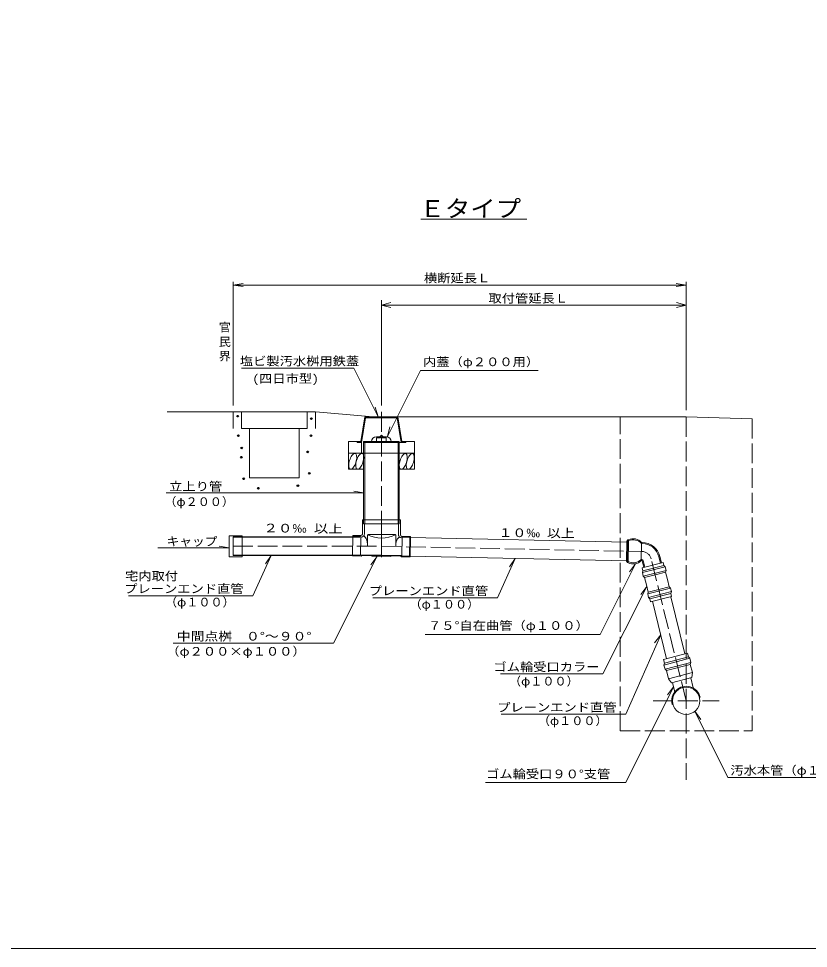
# Model space of a CAD drawing. Units: millimetres on the paper. Extents: x -390 to 406, y -282 to 282.
# Drawn here: x -150.8 to 88.9, y -282 to 0 of the extents above; entities that cross this region are included whole.
import ezdxf
from ezdxf.enums import TextEntityAlignment as Align

# ---------------------------------------------------------------- set-up
doc = ezdxf.new("R2010")
doc.units = ezdxf.units.MM
doc.header["$PDMODE"] = 32
doc.header["$PDSIZE"] = 0.5
doc.linetypes.add('DASHED', pattern=[7.5, 6, -1.5])
for name, color, linetype, lineweight in [('0-1__0-1_レイヤ1', 7, 'Continuous', 18), ('0-2__0-2_レイヤ2', 7, 'Continuous', 18), ('0-3__0-3_レイヤ3', 7, 'Continuous', 18), ('0-4__0-4_レイヤ4', 7, 'Continuous', 18), ('1-C__1-F__1-0_', 7, 'Continuous', 18), ('1-D__0-0_', 7, 'Continuous', 18)]:
    doc.layers.add(name, color=color, linetype=linetype, lineweight=lineweight)
for name, color, linetype in [('0-7__0-8_レイヤ53', 7, 'Continuous'), ('0-9__0-A_レイヤ66', 7, 'Continuous'), ('0-A__0-B_レイヤ67', 7, 'Continuous'), ('0-B__0-C_レイヤ72', 7, 'Continuous'), ('1-1__1-3_レイヤ119', 7, 'Continuous'), ('1-3__1-5_レイヤ129', 7, 'Continuous'), ('1-5__1-7_レイヤ186', 7, 'Continuous'), ('1-6__1-8_レイヤ190', 7, 'Continuous'), ('1-8__1-B_レイヤ200', 7, 'Continuous'), ('1-A__1-D_レイヤ247', 7, 'Continuous')]:
    doc.layers.add(name, color=color, linetype=linetype)
doc.styles.add('ＭＳ ゴシック', font='')
doc.styles.get('ＭＳ ゴシック').set_extended_font_data('MS Gothic')

msp = doc.modelspace()

# ---------------------------------------------------------------- linework, layer by layer
at = {"layer": '0-1__0-1_レイヤ1'}
for p, q in [((48.837, -80.301), (51.837, -80.801)), ((48.837, -81.301), (51.837, -80.801)), ((-50.663, -136.692), (-46.063, -136.692)), ((-35.263, -136.692), (-30.663, -136.692)), ((-86.913, -160.523), (-108.546, -160.523)), ((-75.849, -165.391), (-74.162, -162.86)), ((-42.062, -163.216), (-43.851, -165.675)), ((-1.739, -166.316), (-0.053, -163.785))]:
    msp.add_line(p, q, dxfattribs=at)
at = {"layer": '0-1__0-1_レイヤ1', "linetype": 'DASHED'}
for p, q in [((31.837, -216.023), (31.837, -120.801)), ((71.837, -121.347), (71.837, -216.023)), ((31.837, -216.023), (71.837, -216.023))]:
    msp.add_line(p, q, dxfattribs=at)
at = {"layer": '0-1__0-1_レイヤ1'}
for points in [[(-108.546, -160.523), (-86.913, -160.523), (-89.913, -160.023)], [(-42.062, -163.216), (-55.16, -189.41), (-103.883, -189.41)]]:
    msp.add_lwpolyline(points, dxfattribs=at)
at = {"layer": '0-2__0-2_レイヤ2'}
msp.add_lwpolyline([(-390.5, -282), (405.5, -282), (405.5, 282)], dxfattribs=at)
at = {"layer": '0-3__0-3_レイヤ3'}
for p, q in [((-28.663, -60.801), (3.457, -60.801)), ((-85.663, -117.301), (-85.663, -79.801)), ((-82.663, -80.301), (-85.663, -80.801)), ((-85.663, -80.801), (51.837, -80.801)), ((-82.663, -81.301), (-85.663, -80.801)), ((51.837, -118.801), (51.837, -79.801)), ((-49.051, -105.997), (-83.073, -105.997)), ((-41.649, -120.801), (-49.051, -105.997)), ((-38.842, -126.709), (-28.842, -106.709)), ((-28.842, -106.709), (6.929, -106.709)), ((-41.649, -120.801), (-42.543, -117.895)), ((-63.163, -119.301), (-85.663, -119.301)), ((-85.663, -119.301), (-85.663, -124.301)), ((-83.163, -119.301), (-85.663, -119.301)), ((-83.163, -124.301), (-83.163, -119.301)), ((-63.163, -119.301), (-63.163, -124.301)), ((-60.663, -119.301), (-63.163, -119.301)), ((-43.163, -120.801), (-60.663, -119.301)), ((-60.663, -119.301), (-60.663, -124.301)), ((-45.663, -120.801), (-46.913, -128.301)), ((-45.447, -121.056), (-46.697, -128.556)), ((-45.663, -120.801), (-35.663, -120.801)), ((-45.447, -121.056), (-35.879, -121.056)), ((51.837, -120.801), (-43.163, -120.801)), ((-35.879, -121.056), (-34.629, -128.556)), ((-35.663, -120.801), (-34.413, -128.301)), ((71.837, -121.347), (51.837, -120.801)), ((-38.097, -123.771), (-38.842, -126.709)), ((-80.663, -124.301), (-83.163, -124.301)), ((-80.663, -139.301), (-80.663, -124.301)), ((-65.663, -124.301), (-80.663, -124.301)), ((-65.663, -124.301), (-65.663, -139.301)), ((-63.163, -124.301), (-65.663, -124.301)), ((-42.163, -126.801), (-41.163, -126.801)), ((-41.163, -126.801), (-40.663, -126.301)), ((-41.039, -127.101), (-40.663, -126.726)), ((-40.663, -126.301), (-40.163, -126.801)), ((-40.663, -126.726), (-40.287, -127.101)), ((-40.163, -126.801), (-39.163, -126.801)), ((-50.663, -136.692), (-50.663, -128.301)), ((-50.663, -128.301), (-46.913, -128.301)), ((-48.063, -128.301), (-48.063, -128.556)), ((-48.063, -128.556), (-46.697, -128.556)), ((-46.697, -128.556), (-46.697, -131.801)), ((-46.063, -128.301), (-46.063, -153.238)), ((-46.063, -128.301), (-35.263, -128.301)), ((-46.063, -128.556), (-35.263, -128.556)), ((-45.738, -128.556), (-45.738, -153.238)), ((-42.163, -127.101), (-42.163, -128.301)), ((-42.163, -127.101), (-41.039, -127.101)), ((-40.287, -127.101), (-39.163, -127.101)), ((-39.179, -127.101), (-39.179, -128.301)), ((-35.588, -128.556), (-35.588, -153.238)), ((-35.263, -128.301), (-35.263, -153.238)), ((-35.263, -128.556), (-33.263, -128.556)), ((-34.413, -128.301), (-30.663, -128.301)), ((-33.263, -128.301), (-33.263, -128.556)), ((-30.663, -128.301), (-30.663, -136.692)), ((-45.663, -131.801), (-50.663, -131.801)), ((-35.663, -131.801), (-45.663, -131.801)), ((-30.663, -131.801), (-35.663, -131.801)), ((-65.663, -139.301), (-80.663, -139.301)), ((-46.063, -143.826), (-49.063, -143.326)), ((-46.063, -143.826), (-105.973, -143.826)), ((-35.263, -153.238), (-46.063, -153.238)), ((-45.817, -156.351), (-45.817, -153.238)), ((-35.511, -156.048), (-35.511, -153.238)), ((-86.913, -163.235), (-86.913, -156.861)), ((-82.913, -156.861), (-86.913, -156.861)), ((-47.163, -157.16), (-85.663, -157.16)), ((-85.663, -157.16), (-85.663, -162.86)), ((-47.163, -157.31), (-85.663, -157.31)), ((-82.913, -163.235), (-82.913, -156.861)), ((-49.463, -162.977), (-49.36, -156.778)), ((-49.314, -157.01), (-49.363, -156.959)), ((-49.36, -156.778), (-46.921, -156.819)), ((-46.939, -157.087), (-49.314, -157.01)), ((-46.866, -157.164), (-46.958, -162.675)), ((-46.68, -157.248), (-46.843, -157.245)), ((-46.039, -156.881), (-45.436, -157.509)), ((-45.591, -157.369), (-45.512, -157.429)), ((-45.436, -157.509), (-45.362, -157.607)), ((-45.362, -157.607), (-45.293, -157.724)), ((-45.293, -157.724), (-45.227, -157.857)), ((-45.227, -157.857), (-45.166, -158.007)), ((-44.886, -156.679), (-44.886, -159.952)), ((-36.579, -156.426), (-44.636, -156.433)), ((-36.331, -156.806), (-36.329, -156.681)), ((-36.329, -160.095), (-36.331, -156.806)), ((-35.921, -158.018), (-35.851, -157.886)), ((-35.851, -157.886), (-35.778, -157.771)), ((-35.778, -157.771), (-35.701, -157.674)), ((-35.701, -157.674), (-35.202, -157.183)), ((-35.622, -157.597), (-35.541, -157.538)), ((-35.541, -157.538), (-35.538, -157.536)), ((-35.519, -156.547), (-35.511, -156.048)), ((-34.46, -162.883), (-34.368, -157.372)), ((-34.432, -157.027), (-31.863, -157.069)), ((-34.293, -157.298), (-31.916, -157.299)), ((-32.057, -157.095), (-32.181, -163.294)), ((-31.863, -157.069), (-31.966, -163.268)), ((-31.867, -157.344), (33.823, -158.778)), ((-45.166, -158.007), (-45.109, -158.172)), ((-45.109, -158.172), (-45.059, -158.351)), ((-45.059, -158.351), (-45.014, -158.542)), ((-45.014, -158.542), (-44.976, -158.744)), ((-44.976, -158.744), (-44.944, -158.955)), ((-44.944, -158.955), (-44.919, -159.174)), ((-36.271, -159.327), (-36.239, -159.109)), ((-36.239, -159.109), (-36.2, -158.898)), ((-36.2, -158.898), (-36.156, -158.697)), ((-36.156, -158.697), (-36.105, -158.507)), ((-36.105, -158.507), (-36.049, -158.33)), ((-36.049, -158.33), (-35.987, -158.166)), ((-35.987, -158.166), (-35.921, -158.018)), ((-82.913, -163.235), (-86.913, -163.235)), ((-47.163, -162.71), (-85.663, -162.71)), ((-47.163, -162.86), (-85.663, -162.86)), ((-74.162, -162.86), (-79.632, -175.024)), ((-46.839, -163.021), (-49.463, -162.977)), ((-49.409, -162.747), (-49.46, -162.797)), ((-47.033, -162.749), (-49.409, -162.747)), ((-46.932, -162.594), (-34.483, -162.802)), ((-46.59, -162.825), (-46.735, -162.823)), ((-43.636, -162.874), (-46.585, -162.825)), ((-43.589, -163.075), (-43.587, -162.925)), ((-37.84, -163.171), (-43.589, -163.075)), ((-43.387, -162.928), (-43.389, -163.078)), ((-38.087, -162.967), (-43.336, -162.879)), ((-38.037, -163.017), (-38.04, -163.167)), ((-37.837, -163.021), (-37.84, -163.171)), ((-34.687, -163.023), (-37.787, -162.972)), ((-31.966, -163.268), (-34.59, -163.225)), ((-32.012, -163.037), (-34.387, -162.959)), ((-31.963, -163.088), (-32.012, -163.037)), ((-31.962, -163.043), (33.723, -164.477)), ((-0.053, -163.785), (-5.403, -175.683)), ((36.45, -165.317), (25.722, -186.773)), ((36.45, -165.317), (34.661, -167.777)), ((39.885, -172.204), (26.54, -198.747)), ((39.885, -172.204), (38.096, -174.663)), ((-79.632, -175.024), (-117.461, -175.024)), ((-5.403, -175.683), (-43.233, -175.683)), ((41.604, -176.73), (45.903, -194.146)), ((47.138, -175.351), (51.421, -192.71)), ((25.722, -186.773), (-27.421, -186.773)), ((44.11, -186.881), (33.551, -211)), ((44.11, -186.881), (42.193, -189.275)), ((26.54, -198.747), (-4.535, -198.747)), ((53.211, -199.964), (53.941, -202.927)), ((48.001, -202.643), (33.5, -231.644)), ((46.212, -205.103), (48.001, -202.643)), ((47.69, -201.384), (48.407, -204.292)), ((55.833, -205.872), (56.099, -205.804)), ((47.577, -207.996), (47.843, -207.928)), ((33.551, -211), (-4.279, -211)), ((56.266, -212.542), (54.477, -210.083)), ((33.5, -231.644), (-9.111, -231.644))]:
    msp.add_line(p, q, dxfattribs=at)
at = {"layer": '0-3__0-3_レイヤ3', "color": 1}
for p, q in [((-40.663, -117.297), (-40.663, -85.436)), ((-40.663, -86.891), (-37.765, -86.114)), ((-40.663, -86.891), (51.837, -86.891)), ((-40.663, -86.891), (-37.765, -87.667)), ((51.837, -86.891), (48.939, -86.114)), ((51.837, -86.891), (48.939, -87.667))]:
    msp.add_line(p, q, dxfattribs=at)
at = {"layer": '0-3__0-3_レイヤ3', "linetype": 'DASHED'}
for p, q in [((-40.663, -119.301), (-40.663, -160.023)), ((51.837, -120.801), (51.837, -230.867)), ((-85.663, -160.023), (-40.663, -160.023)), ((-40.663, -160.023), (38.419, -161.605)), ((51.837, -206.898), (41.236, -163.964)), ((41.837, -206.898), (61.837, -206.898))]:
    msp.add_line(p, q, dxfattribs=at)
at = {"layer": '0-3__0-3_レイヤ3'}
for points in [[(-85.663, -119.301), (-90.663, -119.301), (-105.663, -119.301)], [(-46.413, -156.327), (-46.413, -152.025), (-34.913, -152.023), (-34.913, -156.518)], [(54.477, -210.083), (64.497, -230.123), (106.008, -230.123)]]:
    msp.add_lwpolyline(points, dxfattribs=at)
msp.add_circle((51.837, -206.898), 4.125, dxfattribs=at)
for centre, radius, start, end in [((-42.163, -128.301), 1.5, 90, 179.99998), ((-39.163, -128.301), 1.5, 0, 90), ((-46.941, -157.162), 0.075, 359.04694, 88.13029), ((-46.913, -156.319), 0.5, 269.04694, 359.04694), ((-46.842, -157.22), 0.025, 179.04694, 269.04694), ((-46.733, -156.498), 0.75, 269.04694, 300.75022), ((-46.988, -156.068), 1.25, 300.75022, 327.34367), ((-46.567, -156.338), 0.75, 327.34367, 359.04694), ((-44.636, -156.683), 0.25, 90.04694, 179.04491), ((-40.61, -147.838), 9.717, 244.05324, 295.99513), ((-36.579, -156.676), 0.25, 359.04694, 90.04694), ((-34.769, -156.534), 0.75, 179.04694, 210.75022), ((-34.339, -156.279), 1.25, 210.75022, 237.34367), ((-34.609, -156.7), 0.75, 237.34367, 288.69517), ((-34.413, -156.527), 0.5, 179.04694, 269.04694), ((-47.033, -162.674), 0.075, 269.9636, 359.04694), ((-46.932, -162.619), 0.025, 89.04694, 179.04694), ((-46.837, -162.921), 0.1, 269.04694, 347.50999), ((-46.593, -162.975), 0.15, 89.04694, 167.50999), ((-43.637, -162.924), 0.05, 359.04694, 89.04694), ((-43.337, -162.929), 0.05, 89.04694, 179.04694), ((-38.087, -163.017), 0.05, 359.04694, 89.04694), ((-37.787, -163.022), 0.05, 89.04694, 179.04694), ((-34.834, -163.171), 0.15, 10.58391, 89.04696), ((-34.589, -163.125), 0.1, 190.5839, 269.04694), ((-34.484, -162.827), 0.025, 359.04694, 89.04694), ((-34.385, -162.884), 0.075, 179.04694, 268.13029), ((51.838, -206.9), 4.4, 14.4267, 194.4267)]:
    msp.add_arc(centre, radius, start, end, dxfattribs=at)
at = {"layer": '0-4__0-4_レイヤ4'}
for points in [[(-48.615, -131.909), (-48.792, -131.893), (-48.987, -131.95), (-49.193, -132.078), (-49.404, -132.274), (-49.614, -132.531), (-49.816, -132.842), (-50.005, -133.196), (-50.174, -133.584), (-50.319, -133.994), (-50.435, -134.412), (-50.518, -134.828), (-50.566, -135.226), (-50.578, -135.597), (-50.553, -135.928), (-50.492, -136.209), (-50.396, -136.432), (-50.269, -136.59), (-50.115, -136.679), (-49.938, -136.695), (-49.744, -136.637), (-49.538, -136.509), (-49.327, -136.314), (-49.116, -136.057), (-48.914, -135.746), (-48.725, -135.391), (-48.556, -135.003), (-48.411, -134.594), (-48.296, -134.175), (-48.212, -133.76), (-48.164, -133.361), (-48.152, -132.991), (-48.178, -132.66), (-48.239, -132.378), (-48.334, -132.155), (-48.461, -131.997)], [(-46.49, -131.909), (-46.667, -131.893), (-46.862, -131.95), (-47.068, -132.078), (-47.279, -132.274), (-47.489, -132.531), (-47.691, -132.842), (-47.88, -133.196), (-48.049, -133.584), (-48.194, -133.994), (-48.31, -134.412), (-48.393, -134.828), (-48.441, -135.226), (-48.453, -135.597), (-48.428, -135.928), (-48.367, -136.209), (-48.271, -136.432), (-48.144, -136.59), (-47.99, -136.679), (-47.813, -136.695), (-47.619, -136.637), (-47.413, -136.509), (-47.202, -136.314), (-46.992, -136.057), (-46.789, -135.746), (-46.6, -135.391), (-46.431, -135.003), (-46.286, -134.594), (-46.171, -134.175), (-46.087, -133.76), (-46.039, -133.361), (-46.027, -132.991), (-46.053, -132.66), (-46.114, -132.378), (-46.209, -132.155), (-46.336, -131.997)], [(-33.273, -131.909), (-33.45, -131.893), (-33.644, -131.95), (-33.85, -132.078), (-34.061, -132.274), (-34.271, -132.531), (-34.474, -132.842), (-34.663, -133.196), (-34.832, -133.584), (-34.977, -133.994), (-35.092, -134.412), (-35.176, -134.828), (-35.224, -135.226), (-35.236, -135.597), (-35.21, -135.928), (-35.149, -136.209), (-35.054, -136.432), (-34.927, -136.59), (-34.773, -136.679), (-34.596, -136.695), (-34.401, -136.637), (-34.195, -136.509), (-33.984, -136.314), (-33.774, -136.057), (-33.572, -135.746), (-33.383, -135.391), (-33.213, -135.003), (-33.069, -134.594), (-32.953, -134.175), (-32.87, -133.76), (-32.822, -133.361), (-32.81, -132.991), (-32.835, -132.66), (-32.896, -132.378), (-32.992, -132.155), (-33.118, -131.997)], [(-31.148, -131.909), (-31.325, -131.893), (-31.519, -131.95), (-31.725, -132.078), (-31.936, -132.274), (-32.146, -132.531), (-32.349, -132.842), (-32.538, -133.196), (-32.707, -133.584), (-32.852, -133.994), (-32.967, -134.412), (-33.051, -134.828), (-33.099, -135.226), (-33.111, -135.597), (-33.085, -135.928), (-33.024, -136.209), (-32.929, -136.432), (-32.802, -136.59), (-32.648, -136.679), (-32.471, -136.695), (-32.276, -136.637), (-32.07, -136.509), (-31.859, -136.314), (-31.649, -136.057), (-31.447, -135.746), (-31.258, -135.391), (-31.089, -135.003), (-30.944, -134.594), (-30.828, -134.175), (-30.745, -133.76), (-30.697, -133.361), (-30.685, -132.991), (-30.71, -132.66), (-30.771, -132.378), (-30.867, -132.155), (-30.994, -131.997)]]:
    msp.add_lwpolyline(points, close=True, dxfattribs=at)
at = {"layer": '0-7__0-8_レイヤ53'}
msp.add_point((-62.54, -137.894), dxfattribs=at)
at = {"layer": '0-9__0-A_レイヤ66'}
for p in [(-84.059, -126.516), (-62.045, -126.516)]:
    msp.add_point(p, dxfattribs=at)
at = {"layer": '0-A__0-B_レイヤ67'}
msp.add_point((-63.034, -131.412), dxfattribs=at)
at = {"layer": '0-B__0-C_レイヤ72'}
msp.add_point((-84.307, -120.579), dxfattribs=at)
at = {"layer": '1-1__1-3_レイヤ119'}
msp.add_point((-77.999, -142.419), dxfattribs=at)
at = {"layer": '1-3__1-5_レイヤ129'}
msp.add_point((-83.194, -133.02), dxfattribs=at)
at = {"layer": '1-5__1-7_レイヤ186'}
msp.add_point((-82.452, -139.574), dxfattribs=at)
at = {"layer": '1-6__1-8_レイヤ190'}
msp.add_point((-83.07, -130.226), dxfattribs=at)
at = {"layer": '1-8__1-B_レイヤ200'}
msp.add_point((-61.921, -121.321), dxfattribs=at)
at = {"layer": '1-A__1-D_レイヤ247'}
msp.add_point((-66.003, -141.677), dxfattribs=at)
at = {"layer": '1-C__1-F__1-0_'}
for p, q in [((-40.663, -151.836), (-40.663, -163.3)), ((-31.916, -157.299), (-31.866, -157.25)), ((-44.919, -159.174), (-44.901, -159.4)), ((-44.901, -159.4), (-44.89, -159.629)), ((-44.89, -159.629), (-44.886, -159.862))]:
    msp.add_line(p, q, dxfattribs=at)
for centre, radius, start, end in [((-34.394, -157.427), 0.025, 269.04694, 359.04694), ((-34.293, -157.373), 0.075, 89.9636, 179.04694)]:
    msp.add_arc(centre, radius, start, end, dxfattribs=at)
at = {"layer": '1-D__0-0_'}
for p, q in [((33.72, -164.666), (33.829, -158.404)), ((33.823, -158.743), (34.065, -158.747)), ((33.829, -158.404), (34.313, -158.413)), ((33.956, -165.009), (34.077, -158.07)), ((34.319, -158.074), (34.077, -158.07)), ((34.319, -158.074), (34.198, -165.014)), ((38.227, -164.372), (38.323, -158.856)), ((38.461, -159.197), (38.317, -159.194)), ((38.467, -158.858), (38.323, -158.856)), ((44.013, -165.156), (43.534, -163.232)), ((44.342, -165.074), (43.862, -163.15)), ((33.72, -164.666), (34.204, -164.675)), ((33.726, -164.328), (33.968, -164.332)), ((34.198, -165.014), (33.956, -165.009)), ((38.37, -164.375), (38.227, -164.372)), ((38.376, -164.036), (38.233, -164.034)), ((38.472, -166.537), (44.859, -164.945)), ((38.988, -166.409), (38.509, -164.485)), ((38.565, -168.011), (45.468, -166.289)), ((38.706, -167.477), (45.093, -165.884)), ((39.317, -166.327), (38.837, -164.403)), ((45.093, -165.884), (44.859, -164.945)), ((45.468, -166.289), (45.093, -165.884)), ((45.737, -167.37), (45.468, -166.289)), ((38.706, -167.477), (38.472, -166.537)), ((38.565, -168.011), (38.706, -167.477)), ((38.834, -169.091), (38.565, -168.011)), ((38.834, -169.091), (45.737, -167.37)), ((39.209, -169.496), (38.834, -169.091)), ((39.209, -169.496), (42.403, -168.7)), ((42.403, -168.7), (45.596, -167.904)), ((45.596, -167.904), (45.737, -167.37)), ((46.147, -170.111), (45.596, -167.904)), ((39.76, -171.703), (39.209, -169.496)), ((40.169, -174.444), (47.072, -172.723)), ((40.169, -174.444), (40.438, -175.525)), ((40.31, -173.91), (43.503, -173.114)), ((40.438, -175.525), (47.342, -173.803)), ((40.814, -175.93), (47.2, -174.337)), ((43.503, -173.114), (46.697, -172.318)), ((47.2, -174.337), (47.435, -175.277)), ((40.438, -175.525), (40.814, -175.93)), ((40.814, -175.93), (41.048, -176.869)), ((41.048, -176.869), (47.435, -175.277)), ((52.226, -192.5), (44.987, -194.384)), ((45.264, -195.449), (44.987, -194.384)), ((52.934, -194.021), (45.11, -196.057)), ((52.503, -193.565), (45.264, -195.449)), ((52.503, -193.565), (52.226, -192.5)), ((52.934, -194.021), (52.503, -193.565)), ((53.253, -195.245), (52.934, -194.021)), ((45.11, -196.057), (45.264, -195.449)), ((53.253, -195.245), (45.428, -197.281)), ((53.098, -195.853), (45.859, -197.737)), ((53.098, -195.853), (53.253, -195.245)), ((53.749, -198.355), (53.098, -195.853)), ((46.511, -200.239), (45.859, -197.737)), ((53.749, -198.355), (46.511, -200.239)), ((53.563, -199.824), (47.389, -201.431)), ((53.563, -199.824), (53.749, -198.355)), ((47.389, -201.431), (46.511, -200.239))]:
    msp.add_line(p, q, dxfattribs=at)
for points in [[(39.76, -171.703), (40.31, -173.91), (40.169, -174.444)], [(46.147, -170.111), (46.697, -172.318), (47.072, -172.723)], [(47.072, -172.723), (47.342, -173.803), (47.2, -174.337)], [(45.859, -197.737), (45.428, -197.281), (45.11, -196.057)]]:
    msp.add_lwpolyline(points, dxfattribs=at)
for centre, radius, start, end in [((35.777, -161.253), 3.497, 43.27401, 114.63915), ((35.771, -161.592), 3.497, 43.27401, 114.63915), ((38.368, -164.52), 5.324, 14, 89), ((38.368, -164.52), 5.663, 14, 89), ((35.766, -161.888), 3.497, 243.36085, 314.72599), ((35.772, -161.549), 3.497, 243.36085, 314.72599), ((38.368, -164.52), 0.145, 14, 89), ((38.368, -164.52), 0.484, 14, 89)]:
    msp.add_arc(centre, radius, start, end, dxfattribs=at)
at = {"layer": '1-D__0-0_', "linetype": 'DASHED'}
msp.add_arc((38.368, -164.52), 2.904, 14, 89, dxfattribs=at)

# ---------------------------------------------------------------- texts
at = {"layer": '0-1__0-1_レイヤ1', "style": 'ＭＳ ゴシック', "width": 1.1}
msp.add_text('キャップ', height=2.566, dxfattribs=at).set_placement((-105.846, -160.641), align=Align.BOTTOM_LEFT)
at = {"layer": '0-3__0-3_レイヤ3', "style": 'ＭＳ ゴシック'}
for s, height, width, p in [('Ｅタイプ', 5.132, 1.1, (-29.077, -61.735)), ('横断延長Ｌ', 2.566, 1.15, (-27.742, -80.768)), ('官', 2.566, 1.05, (-90.025, -95.698)), ('民', 2.566, 1.05, (-90.025, -100.099)), ('界', 2.566, 1.05, (-90.025, -104.451)), ('塩ビ製汚水桝用鉄蓋', 2.566, 1.15, (-83.624, -105.963)), ('内蓋（φ２００用）', 2.566, 1.15, (-28.036, -106.184)), ('(四日市型)', 2.566, 1.15, (-79.801, -111.268)), ('立上り管', 2.566, 1.15, (-105.071, -143.944)), ('（φ２００）', 2.566, 1.05, (-106.549, -148.603)), ('宅内取付', 2.566, 1.15, (-118.462, -171.149)), ('プレーンエンド直管', 2.566, 1.15, (-118.713, -174.99)), ('プレーンエンド直管', 2.566, 1.15, (-44.484, -175.649)), ('（φ１００）', 2.566, 1.05, (-106.349, -179.056)), ('（φ１００）', 2.566, 1.05, (-32.12, -179.715)), ('ゴム輪受口カラー', 2.566, 1.15, (-6.661, -198.701)), ('（φ１００）', 2.566, 1.05, (-1.941, -203.035)), ('プレーンエンド直管', 2.566, 1.15, (-5.531, -210.967)), ('（φ１００）', 2.566, 1.05, (6.833, -215.033)), ('ゴム輪受口９０°支管', 2.566, 1.15, (-8.891, -231.178)), ('汚水本管（φ１５０）', 2.566, 1.15, (65.247, -230.09))]:
    msp.add_text(s, height=height, dxfattribs=dict(at, width=width)).set_placement(p, align=Align.BOTTOM_LEFT)
at = {"layer": '0-3__0-3_レイヤ3', "color": 1, "style": 'ＭＳ ゴシック', "width": 1.15}
msp.add_text('取付管延長Ｌ', height=2.566, dxfattribs=at).set_placement((-8.147, -86.914), align=Align.BOTTOM_LEFT)
at = {"layer": '0-4__0-4_レイヤ4', "style": 'ＭＳ ゴシック'}
for s, width, p in [('２０‰ 以上', 1.25, (-76.461, -156.578)), ('１０‰ 以上', 1.2, (-5.104, -157.97))]:
    msp.add_text(s, height=2.566, rotation=359.5, dxfattribs=dict(at, width=width)).set_placement(p, align=Align.BOTTOM_LEFT)
at = {"layer": '0-4__0-4_レイヤ4', "style": 'ＭＳ ゴシック', "width": 1.15}
msp.add_text('７５°自在曲管（φ１００）', height=2.566, dxfattribs=at).set_placement((-26.504, -186.165), align=Align.BOTTOM_LEFT)
at = {"layer": '1-C__1-F__1-0_', "color": 1, "style": 'ＭＳ ゴシック', "width": 1.2}
msp.add_text('中間点桝\u3000０°～９０°', height=2.566, dxfattribs=at).set_placement((-102.762, -189.41), align=Align.BOTTOM_LEFT)
at = {"layer": '1-C__1-F__1-0_', "style": 'ＭＳ ゴシック', "width": 1.15}
msp.add_text('（φ２００×φ１００）', height=2.566, dxfattribs=at).set_placement((-105.953, -193.992), align=Align.BOTTOM_LEFT)

doc.saveas('drawing.dxf')
